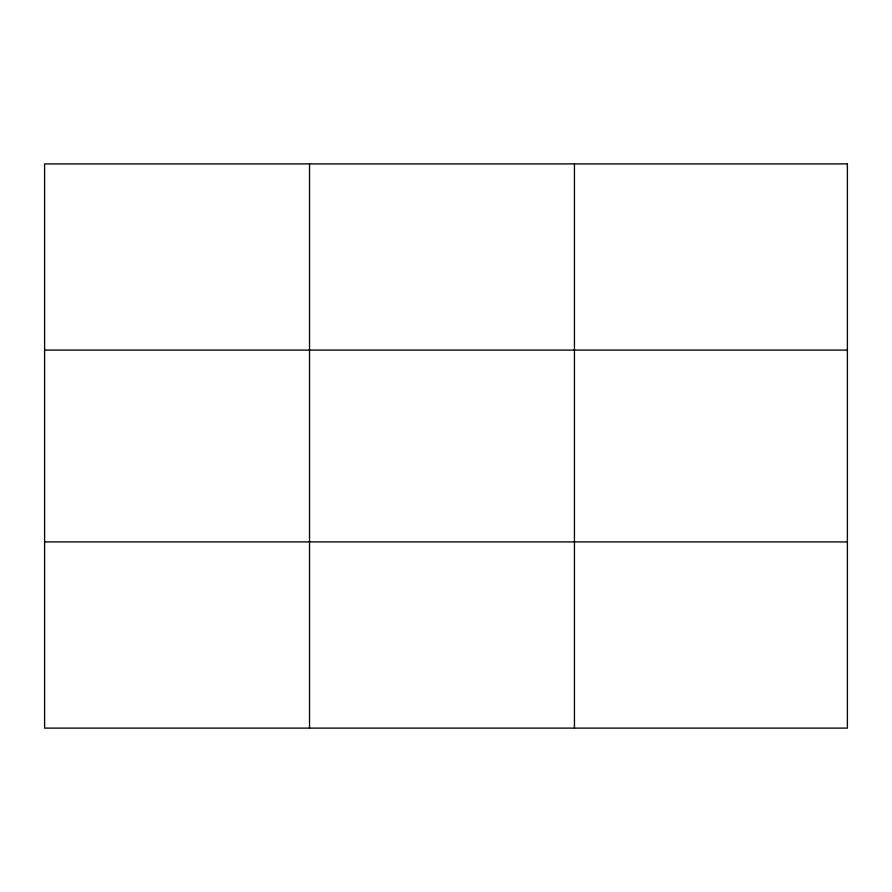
<?xml version="1.0" encoding="UTF-8"?>
<svg xmlns="http://www.w3.org/2000/svg" width="892" height="892" viewBox="0 0 892 892"><rect width="100%" height="100%" fill="white"/><g stroke="black" fill="none" stroke-linecap="round" stroke-linejoin="round"><path stroke-width="1.34" d="M309.524 728.106L309.524 163.894M574.448 728.106L574.448 163.894M44.6 350.088L847.4 350.088M44.6 541.912L847.4 541.912M847.4 163.894L847.4 728.106L44.6 728.106L44.6 163.894L847.4 163.894"/></g></svg>
